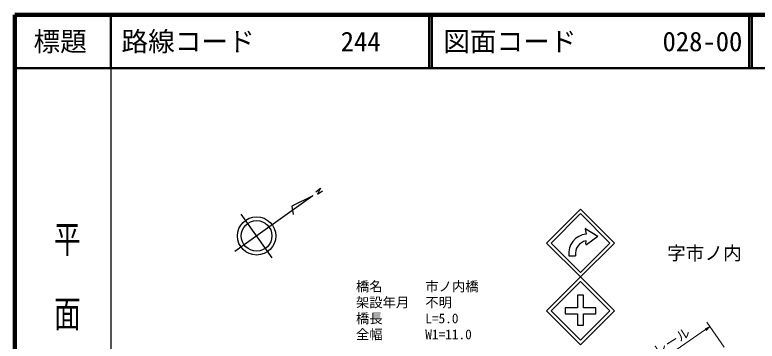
# Model space of a CAD drawing. Units: millimetres, scale not verified. Extents: x 40000 to 680000, y 20000 to 380000.
# Drawn here: x 40000 to 179268, y 318724 to 380000 of the extents above; entities that cross this region are included whole.
import ezdxf
from ezdxf.enums import TextEntityAlignment as Align

# ---------------------------------------------------------------- set-up
doc = ezdxf.new("R2010")
doc.units = ezdxf.units.MM
doc.header["$LTSCALE"] = 1000
for name, color, linetype, lineweight in [('M-BMK-HTXT', 7, 'Continuous', 13), ('M-BMK-SRVR', 3, 'Continuous', 25), ('M-STR-HTXT', 7, 'Continuous', 13), ('M-STR-STRC', 7, 'Continuous', 25), ('M-TTL', 2, 'Continuous', 140), ('M-TTL-BAND', 7, 'Continuous', 25), ('M-TTL-LINE', 7, 'Continuous', 50)]:
    doc.layers.add(name, color=color, linetype=linetype, lineweight=lineweight)
doc.layers.add('M-TTL-TXT', color=7, linetype='Continuous')
doc.styles.add('@ＭＳ ゴシック', font='')
doc.styles.add('ＭＳ ゴシック', font='')
doc.styles.get('@ＭＳ ゴシック').set_extended_font_data('@MS Gothic')
doc.styles.get('ＭＳ ゴシック').set_extended_font_data('MS Gothic')

# ---------------------------------------------------------------- blocks, each defined once
blk = doc.blocks.new('open_arrow')
at = {"color": 0, "linetype": 'Continuous', "lineweight": -2}
blk.add_lwpolyline([(7.5, 1.25), (0, 0), (7.5, -1.25)], dxfattribs=at)

msp = doc.modelspace()

# ---------------------------------------------------------------- linework, layer by layer
at = {"layer": 'M-BMK-SRVR'}
for p, q in [((96468, 346789), (97371, 347432)), ((97371, 347432), (96799, 346318)), ((96799, 346318), (97702, 346969)), ((95889, 345991), (81264, 335574)), ((95889, 345991), (91962, 344076)), ((91962, 344076), (92210, 342489)), ((88276, 334396), (82442, 342586))]:
    msp.add_line(p, q, dxfattribs=at)
for radius in [3591, 2873]:
    msp.add_circle((85359, 338491), radius, dxfattribs=at)
at = {"layer": 'M-STR-HTXT'}
for p, q in [((173060, 317569), (169838, 322275)), ((151440, 308468), (170402, 321450))]:
    msp.add_line(p, q, dxfattribs=at)
at = {"layer": 'M-STR-STRC'}
for p, q in [((147142, 339848), (149374, 338419)), ((147010, 339761), (147169, 338831)), ((147098, 336984), (147169, 337557)), ((147233, 336903), (149374, 338419)), ((143924, 334776), (145196, 334776))]:
    msp.add_line(p, q, dxfattribs=at)
for points in [[(146137, 330792), (152501, 337156), (146137, 343520), (139773, 337156)], [(146137, 331640), (151652, 337156), (146137, 342671), (140621, 337156)], [(146137, 318064), (152501, 324428), (146137, 330792), (139773, 324428)], [(146137, 318912), (151652, 324428), (146137, 329943), (140621, 324428)], [(146712, 325003), (146712, 327340), (145562, 327340), (145562, 325003), (143260, 325003), (143260, 323852), (145562, 323852), (145562, 321731), (146712, 321731), (146712, 323852), (149013, 323852), (149013, 325003)]]:
    msp.add_lwpolyline(points, close=True, dxfattribs=at)
for centre, radius, start, end in [((147095, 339776), 86.3, 57.38076, 189.69095), ((147601, 335160), 3696, 96.70317, 185.95551), ((147601, 335160), 2435, 100.20397, 189.06004), ((147183, 336973), 86.3, 172.87498, 305.31121)]:
    msp.add_arc(centre, radius, start, end, dxfattribs=at)
at = {"layer": 'M-TTL'}
for p, q in [((40000, 380000), (40000, 20000)), ((680000, 380000), (40000, 380000))]:
    msp.add_line(p, q, dxfattribs=at)
at = {"layer": 'M-TTL-BAND'}
msp.add_line((58000, 370000), (58000, 20000), dxfattribs=at)
at = {"layer": 'M-TTL-LINE'}
for p, q in [((58000, 380000), (58000, 370000)), ((117750, 380000), (117750, 370000)), ((118250, 380000), (118250, 370000)), ((177750, 380000), (177750, 370000)), ((178250, 380000), (178250, 370000)), ((40000, 370000), (680000, 370000))]:
    msp.add_line(p, q, dxfattribs=at)

# ---------------------------------------------------------------- block references
at = {"layer": 'M-STR-HTXT', "xscale": 133, "yscale": 133, "rotation": 214.4}
msp.add_blockref('open_arrow', (170402, 321450), dxfattribs=at)

# ---------------------------------------------------------------- texts
at = {"layer": 'M-BMK-HTXT', "style": 'ＭＳ ゴシック'}
msp.add_text('字市ノ内', height=2566, dxfattribs=at).set_placement((169370, 335254), align=Align.MIDDLE_CENTER)
at = {"layer": 'M-STR-HTXT', "style": 'ＭＳ ゴシック'}
for s, p in [('橋名', (104000, 329000)), ('市ノ内橋', (117000, 329000)), ('架設年月', (104000, 326000)), ('不明', (117000, 326000)), ('橋長', (104000, 323000)), ('L=5.0', (117000, 323000)), ('全幅', (104000, 320000)), ('W1=11.0', (117000, 320000))]:
    msp.add_text(s, height=1833, dxfattribs=at).set_placement(p, align=Align.MIDDLE_LEFT)
msp.add_text('ガードレール', height=1833, rotation=32.023, dxfattribs=at).set_placement((160050, 316680), align=Align.MIDDLE_CENTER)
at = {"layer": 'M-TTL-BAND', "style": '@ＭＳ ゴシック', "width": 1.4}
msp.add_text('平  面  図', height=3666, rotation=270, dxfattribs=at).set_placement((49777, 306475), align=Align.MIDDLE_RIGHT)
at = {"layer": 'M-TTL-TXT', "style": 'ＭＳ ゴシック'}
msp.add_text('標題', height=3666, dxfattribs=at).set_placement((48500, 375000), align=Align.MIDDLE_CENTER)
for s, p in [('路線コード', (60000, 375000)), ('244', (101142, 375000)), ('図面コード', (120380, 375000)), ('028-00', (161521, 375000))]:
    msp.add_text(s, height=3666, dxfattribs=at).set_placement(p, align=Align.MIDDLE_LEFT)

doc.saveas('drawing.dxf')
